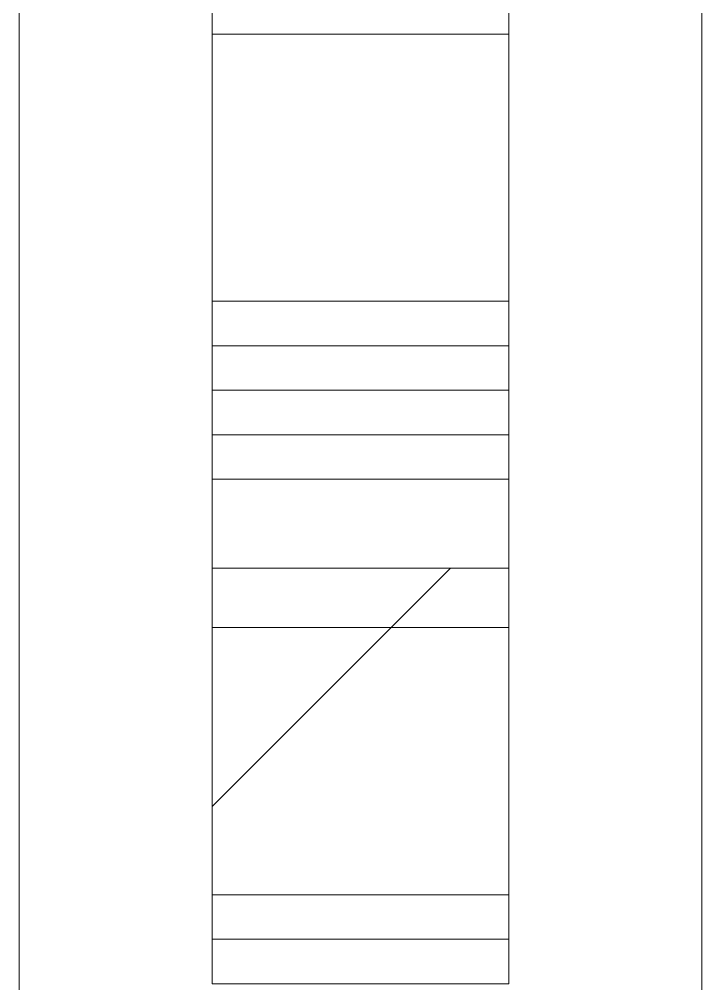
# Model space of a CAD drawing. Header units: inches. Extents: x 22 to 382261, y 22 to 371281.
# Drawn here: x 74674.9 to 74904.9, y 59386 to 59711 of the extents above; entities that cross this region are included whole.
import ezdxf

# ---------------------------------------------------------------- set-up
doc = ezdxf.new("R2010")
doc.units = ezdxf.units.IN
doc.header["$MEASUREMENT"] = 0
doc.layers.add('A-GLAZ-CURT', color=52, linetype='Continuous', lineweight=9)
doc.layers.add('A-WALL', color=113, linetype='Continuous', lineweight=9)
pattern_1 = [(315, (-2928.2, -27113.8), (440.033, 440.033), []), (315, (-2261.44, -27113.8), (440.033, 440.033), [])]

# ---------------------------------------------------------------- blocks, each defined once
blk = doc.blocks.new('s-wall - s-wall-V96-01-GROUND FLOOR FURNITURE PLAN')
at = {"layer": 'A-GLAZ-CURT'}
for p, q in [((-100, 50), (-85, 50)), ((-85, 50), (-100, 50)), ((-100, -50), (-100, 50)), ((-100, 50), (-100, -50)), ((-85, 50), (-70, 50)), ((-70, 50), (-85, 50)), ((-85, 50), (-70, 50)), ((-70, 50), (-85, 50)), ((-85, -50), (-85, 50)), ((-85, 50), (-85, -50)), ((-85, 50), (-70, 50)), ((-70, 50), (-85, 50)), ((-85, -50), (-85, 50)), ((-85, 50), (-85, -50)), ((-70, 50), (20, 50)), ((20, 50), (-70, 50)), ((-70, 50), (20, 50)), ((20, 50), (-70, 50)), ((-70, 50), (20, 50)), ((20, 50), (-70, 50)), ((20, 50), (-70, 50)), ((-70, 50), (20, 50)), ((-70, 50), (20, 50)), ((20, 50), (-70, 50)), ((-70, -50), (-70, 50)), ((-70, 50), (-70, -50)), ((-70, 50), (-70, -50)), ((-70, 50), (-70, -50)), ((20, 50), (40, 50)), ((40, 50), (20, 50)), ((20, 50), (40, 50)), ((40, 50), (20, 50)), ((20, 50), (40, 50)), ((40, 50), (20, 50)), ((20, -50), (20, 50)), ((20, -50), (20, 50)), ((20, 50), (20, -50)), ((20, 50), (20, -50)), ((40, 50), (70, 50)), ((70, 50), (40, 50)), ((40, 50), (70, 50)), ((70, 50), (40, 50)), ((40, 50), (70, 50)), ((70, 50), (40, 50)), ((40, 50), (70, 50)), ((70, 50), (40, 50)), ((40, -50), (40, 50)), ((40, 50), (40, -50)), ((70, 50), (85, 50)), ((85, 50), (70, 50)), ((70, 50), (85, 50)), ((85, 50), (70, 50)), ((70, 50), (85, 50)), ((85, 50), (70, 50)), ((70, 50), (70, -50)), ((70, 50), (70, -50)), ((85, 50), (100, 50)), ((100, 50), (85, 50)), ((85, 50), (85, -50)), ((85, 50), (85, -50)), ((85, 50), (85, -50)), ((85, 50), (85, -50)), ((100, 50), (100, -50)), ((100, 50), (100, -50)), ((-100, -50), (-85, -50)), ((-85, -50), (-100, -50)), ((-85, -50), (-70, -50)), ((-70, -50), (-85, -50)), ((-85, -50), (-70, -50)), ((-70, -50), (-85, -50)), ((-85, -50), (-70, -50)), ((-70, -50), (-85, -50)), ((-70, -50), (20, -50)), ((20, -50), (-70, -50)), ((-70, -50), (20, -50)), ((20, -50), (-70, -50)), ((-70, -50), (20, -50)), ((20, -50), (-70, -50)), ((20, -50), (-70, -50)), ((-70, -50), (20, -50)), ((-70, -50), (20, -50)), ((20, -50), (-70, -50)), ((20, -50), (40, -50)), ((40, -50), (20, -50)), ((20, -50), (40, -50)), ((40, -50), (20, -50)), ((20, -50), (40, -50)), ((40, -50), (20, -50)), ((40, -50), (70, -50)), ((70, -50), (40, -50)), ((40, -50), (70, -50)), ((70, -50), (40, -50)), ((40, -50), (70, -50)), ((70, -50), (40, -50)), ((40, -50), (70, -50)), ((70, -50), (40, -50)), ((70, -50), (85, -50)), ((85, -50), (70, -50)), ((70, -50), (85, -50)), ((85, -50), (70, -50)), ((70, -50), (85, -50)), ((85, -50), (70, -50)), ((85, -50), (100, -50)), ((100, -50), (85, -50))]:
    blk.add_line(p, q, dxfattribs=at)
blk = doc.blocks.new('s-wall - s-wall-V97-01-GROUND FLOOR FURNITURE PLAN')
at = {"layer": 'A-GLAZ-CURT'}
for p, q in [((-100, 50), (-85, 50)), ((-85, 50), (-100, 50)), ((-100, -50), (-100, 50)), ((-100, 50), (-100, -50)), ((-85, 50), (-70, 50)), ((-70, 50), (-85, 50)), ((-85, 50), (-70, 50)), ((-70, 50), (-85, 50)), ((-85, -50), (-85, 50)), ((-85, 50), (-85, -50)), ((-85, 50), (-70, 50)), ((-70, 50), (-85, 50)), ((-85, -50), (-85, 50)), ((-85, 50), (-85, -50)), ((-70, 50), (20, 50)), ((20, 50), (-70, 50)), ((-70, 50), (20, 50)), ((20, 50), (-70, 50)), ((-70, 50), (20, 50)), ((20, 50), (-70, 50)), ((20, 50), (-70, 50)), ((-70, 50), (20, 50)), ((-70, 50), (20, 50)), ((20, 50), (-70, 50)), ((-70, -50), (-70, 50)), ((-70, 50), (-70, -50)), ((-70, 50), (-70, -50)), ((-70, 50), (-70, -50)), ((20, 50), (40, 50)), ((40, 50), (20, 50)), ((20, 50), (40, 50)), ((40, 50), (20, 50)), ((20, 50), (40, 50)), ((40, 50), (20, 50)), ((20, -50), (20, 50)), ((20, -50), (20, 50)), ((20, 50), (20, -50)), ((20, 50), (20, -50)), ((40, 50), (70, 50)), ((70, 50), (40, 50)), ((40, 50), (70, 50)), ((70, 50), (40, 50)), ((40, 50), (70, 50)), ((70, 50), (40, 50)), ((40, 50), (70, 50)), ((70, 50), (40, 50)), ((40, -50), (40, 50)), ((40, 50), (40, -50)), ((70, 50), (85, 50)), ((85, 50), (70, 50)), ((70, 50), (85, 50)), ((85, 50), (70, 50)), ((70, 50), (85, 50)), ((85, 50), (70, 50)), ((70, 50), (70, -50)), ((70, 50), (70, -50)), ((85, 50), (100, 50)), ((100, 50), (85, 50)), ((85, 50), (85, -50)), ((85, 50), (85, -50)), ((85, 50), (85, -50)), ((85, 50), (85, -50)), ((100, 50), (100, -50)), ((100, 50), (100, -50)), ((-100, -50), (-85, -50)), ((-85, -50), (-100, -50)), ((-85, -50), (-70, -50)), ((-70, -50), (-85, -50)), ((-85, -50), (-70, -50)), ((-70, -50), (-85, -50)), ((-85, -50), (-70, -50)), ((-70, -50), (-85, -50)), ((-70, -50), (20, -50)), ((20, -50), (-70, -50)), ((-70, -50), (20, -50)), ((20, -50), (-70, -50)), ((-70, -50), (20, -50)), ((20, -50), (-70, -50)), ((20, -50), (-70, -50)), ((-70, -50), (20, -50)), ((-70, -50), (20, -50)), ((20, -50), (-70, -50)), ((20, -50), (40, -50)), ((40, -50), (20, -50)), ((20, -50), (40, -50)), ((40, -50), (20, -50)), ((20, -50), (40, -50)), ((40, -50), (20, -50)), ((40, -50), (70, -50)), ((70, -50), (40, -50)), ((40, -50), (70, -50)), ((70, -50), (40, -50)), ((40, -50), (70, -50)), ((70, -50), (40, -50)), ((40, -50), (70, -50)), ((70, -50), (40, -50)), ((70, -50), (85, -50)), ((85, -50), (70, -50)), ((70, -50), (85, -50)), ((85, -50), (70, -50)), ((70, -50), (85, -50)), ((85, -50), (70, -50)), ((85, -50), (100, -50)), ((100, -50), (85, -50))]:
    blk.add_line(p, q, dxfattribs=at)
blk = doc.blocks.new('s-wall - s-wall-V102-01-GROUND FLOOR FURNITURE PLAN')
at = {"layer": 'A-GLAZ-CURT'}
for p, q in [((-100, 50), (-85, 50)), ((-85, 50), (-100, 50)), ((-100, -50), (-100, 50)), ((-100, 50), (-100, -50)), ((-85, 50), (-70, 50)), ((-70, 50), (-85, 50)), ((-85, 50), (-70, 50)), ((-70, 50), (-85, 50)), ((-85, -50), (-85, 50)), ((-85, 50), (-85, -50)), ((-85, 50), (-70, 50)), ((-70, 50), (-85, 50)), ((-85, -50), (-85, 50)), ((-85, 50), (-85, -50)), ((-70, 50), (20, 50)), ((20, 50), (-70, 50)), ((-70, 50), (20, 50)), ((20, 50), (-70, 50)), ((-70, 50), (20, 50)), ((20, 50), (-70, 50)), ((20, 50), (-70, 50)), ((-70, 50), (20, 50)), ((-70, 50), (20, 50)), ((20, 50), (-70, 50)), ((-70, -50), (-70, 50)), ((-70, 50), (-70, -50)), ((-70, 50), (-70, -50)), ((-70, 50), (-70, -50)), ((20, 50), (40, 50)), ((40, 50), (20, 50)), ((20, 50), (40, 50)), ((40, 50), (20, 50)), ((20, 50), (40, 50)), ((40, 50), (20, 50)), ((20, -50), (20, 50)), ((20, -50), (20, 50)), ((20, 50), (20, -50)), ((20, 50), (20, -50)), ((40, 50), (70, 50)), ((70, 50), (40, 50)), ((40, 50), (70, 50)), ((70, 50), (40, 50)), ((40, 50), (70, 50)), ((70, 50), (40, 50)), ((40, 50), (70, 50)), ((70, 50), (40, 50)), ((40, -50), (40, 50)), ((40, 50), (40, -50)), ((70, 50), (85, 50)), ((85, 50), (70, 50)), ((70, 50), (85, 50)), ((85, 50), (70, 50)), ((70, 50), (85, 50)), ((85, 50), (70, 50)), ((70, 50), (70, -50)), ((70, 50), (70, -50)), ((85, 50), (100, 50)), ((100, 50), (85, 50)), ((85, 50), (85, -50)), ((85, 50), (85, -50)), ((85, 50), (85, -50)), ((85, 50), (85, -50)), ((100, 50), (100, -50)), ((100, 50), (100, -50)), ((-100, -50), (-85, -50)), ((-85, -50), (-100, -50)), ((-85, -50), (-70, -50)), ((-70, -50), (-85, -50)), ((-85, -50), (-70, -50)), ((-70, -50), (-85, -50)), ((-85, -50), (-70, -50)), ((-70, -50), (-85, -50)), ((-70, -50), (20, -50)), ((20, -50), (-70, -50)), ((-70, -50), (20, -50)), ((20, -50), (-70, -50)), ((-70, -50), (20, -50)), ((20, -50), (-70, -50)), ((20, -50), (-70, -50)), ((-70, -50), (20, -50)), ((-70, -50), (20, -50)), ((20, -50), (-70, -50)), ((20, -50), (40, -50)), ((40, -50), (20, -50)), ((20, -50), (40, -50)), ((40, -50), (20, -50)), ((20, -50), (40, -50)), ((40, -50), (20, -50)), ((40, -50), (70, -50)), ((70, -50), (40, -50)), ((40, -50), (70, -50)), ((70, -50), (40, -50)), ((40, -50), (70, -50)), ((70, -50), (40, -50)), ((40, -50), (70, -50)), ((70, -50), (40, -50)), ((70, -50), (85, -50)), ((85, -50), (70, -50)), ((70, -50), (85, -50)), ((85, -50), (70, -50)), ((70, -50), (85, -50)), ((85, -50), (70, -50)), ((85, -50), (100, -50)), ((100, -50), (85, -50))]:
    blk.add_line(p, q, dxfattribs=at)
blk = doc.blocks.new('s-wall - s-wall-V103-01-GROUND FLOOR FURNITURE PLAN')
at = {"layer": 'A-GLAZ-CURT'}
for p, q in [((-100, 50), (-85, 50)), ((-85, 50), (-100, 50)), ((-100, -50), (-100, 50)), ((-100, 50), (-100, -50)), ((-85, 50), (-70, 50)), ((-70, 50), (-85, 50)), ((-85, 50), (-70, 50)), ((-70, 50), (-85, 50)), ((-85, -50), (-85, 50)), ((-85, 50), (-85, -50)), ((-85, 50), (-70, 50)), ((-70, 50), (-85, 50)), ((-85, -50), (-85, 50)), ((-85, 50), (-85, -50)), ((-70, 50), (20, 50)), ((20, 50), (-70, 50)), ((-70, 50), (20, 50)), ((20, 50), (-70, 50)), ((-70, 50), (20, 50)), ((20, 50), (-70, 50)), ((20, 50), (-70, 50)), ((-70, 50), (20, 50)), ((-70, 50), (20, 50)), ((20, 50), (-70, 50)), ((-70, -50), (-70, 50)), ((-70, 50), (-70, -50)), ((-70, 50), (-70, -50)), ((-70, 50), (-70, -50)), ((20, 50), (40, 50)), ((40, 50), (20, 50)), ((20, 50), (40, 50)), ((40, 50), (20, 50)), ((20, 50), (40, 50)), ((40, 50), (20, 50)), ((20, -50), (20, 50)), ((20, -50), (20, 50)), ((20, 50), (20, -50)), ((20, 50), (20, -50)), ((40, 50), (70, 50)), ((70, 50), (40, 50)), ((40, 50), (70, 50)), ((70, 50), (40, 50)), ((40, 50), (70, 50)), ((70, 50), (40, 50)), ((40, 50), (70, 50)), ((70, 50), (40, 50)), ((40, -50), (40, 50)), ((40, 50), (40, -50)), ((70, 50), (85, 50)), ((85, 50), (70, 50)), ((70, 50), (85, 50)), ((85, 50), (70, 50)), ((70, 50), (85, 50)), ((85, 50), (70, 50)), ((70, 50), (70, -50)), ((70, 50), (70, -50)), ((85, 50), (100, 50)), ((100, 50), (85, 50)), ((85, 50), (85, -50)), ((85, 50), (85, -50)), ((85, 50), (85, -50)), ((85, 50), (85, -50)), ((100, 50), (100, -50)), ((100, 50), (100, -50)), ((-100, -50), (-85, -50)), ((-85, -50), (-100, -50)), ((-85, -50), (-70, -50)), ((-70, -50), (-85, -50)), ((-85, -50), (-70, -50)), ((-70, -50), (-85, -50)), ((-85, -50), (-70, -50)), ((-70, -50), (-85, -50)), ((-70, -50), (20, -50)), ((20, -50), (-70, -50)), ((-70, -50), (20, -50)), ((20, -50), (-70, -50)), ((-70, -50), (20, -50)), ((20, -50), (-70, -50)), ((20, -50), (-70, -50)), ((-70, -50), (20, -50)), ((-70, -50), (20, -50)), ((20, -50), (-70, -50)), ((20, -50), (40, -50)), ((40, -50), (20, -50)), ((20, -50), (40, -50)), ((40, -50), (20, -50)), ((20, -50), (40, -50)), ((40, -50), (20, -50)), ((40, -50), (70, -50)), ((70, -50), (40, -50)), ((40, -50), (70, -50)), ((70, -50), (40, -50)), ((40, -50), (70, -50)), ((70, -50), (40, -50)), ((40, -50), (70, -50)), ((70, -50), (40, -50)), ((70, -50), (85, -50)), ((85, -50), (70, -50)), ((70, -50), (85, -50)), ((85, -50), (70, -50)), ((70, -50), (85, -50)), ((85, -50), (70, -50)), ((85, -50), (100, -50)), ((100, -50), (85, -50))]:
    blk.add_line(p, q, dxfattribs=at)
blk = doc.blocks.new('s-wall - s-wall-V109-01-GROUND FLOOR FURNITURE PLAN')
at = {"layer": 'A-GLAZ-CURT'}
for p, q in [((-100, 50), (-85, 50)), ((-85, 50), (-100, 50)), ((-100, -50), (-100, 50)), ((-100, 50), (-100, -50)), ((-85, 50), (-70, 50)), ((-70, 50), (-85, 50)), ((-85, 50), (-70, 50)), ((-70, 50), (-85, 50)), ((-85, -50), (-85, 50)), ((-85, 50), (-85, -50)), ((-85, 50), (-70, 50)), ((-70, 50), (-85, 50)), ((-85, -50), (-85, 50)), ((-85, 50), (-85, -50)), ((-70, 50), (20, 50)), ((20, 50), (-70, 50)), ((-70, 50), (20, 50)), ((20, 50), (-70, 50)), ((-70, 50), (20, 50)), ((20, 50), (-70, 50)), ((20, 50), (-70, 50)), ((-70, 50), (20, 50)), ((-70, 50), (20, 50)), ((20, 50), (-70, 50)), ((-70, -50), (-70, 50)), ((-70, 50), (-70, -50)), ((-70, 50), (-70, -50)), ((-70, 50), (-70, -50)), ((20, 50), (40, 50)), ((40, 50), (20, 50)), ((20, 50), (40, 50)), ((40, 50), (20, 50)), ((20, 50), (40, 50)), ((40, 50), (20, 50)), ((20, -50), (20, 50)), ((20, -50), (20, 50)), ((20, 50), (20, -50)), ((20, 50), (20, -50)), ((40, 50), (70, 50)), ((70, 50), (40, 50)), ((40, 50), (70, 50)), ((70, 50), (40, 50)), ((40, 50), (70, 50)), ((70, 50), (40, 50)), ((40, 50), (70, 50)), ((70, 50), (40, 50)), ((40, -50), (40, 50)), ((40, 50), (40, -50)), ((70, 50), (85, 50)), ((85, 50), (70, 50)), ((70, 50), (85, 50)), ((85, 50), (70, 50)), ((70, 50), (85, 50)), ((85, 50), (70, 50)), ((70, 50), (70, -50)), ((70, 50), (70, -50)), ((85, 50), (100, 50)), ((100, 50), (85, 50)), ((85, 50), (85, -50)), ((85, 50), (85, -50)), ((85, 50), (85, -50)), ((85, 50), (85, -50)), ((100, 50), (100, -50)), ((100, 50), (100, -50)), ((-100, -50), (-85, -50)), ((-85, -50), (-100, -50)), ((-85, -50), (-70, -50)), ((-70, -50), (-85, -50)), ((-85, -50), (-70, -50)), ((-70, -50), (-85, -50)), ((-85, -50), (-70, -50)), ((-70, -50), (-85, -50)), ((-70, -50), (20, -50)), ((20, -50), (-70, -50)), ((-70, -50), (20, -50)), ((20, -50), (-70, -50)), ((-70, -50), (20, -50)), ((20, -50), (-70, -50)), ((20, -50), (-70, -50)), ((-70, -50), (20, -50)), ((-70, -50), (20, -50)), ((20, -50), (-70, -50)), ((20, -50), (40, -50)), ((40, -50), (20, -50)), ((20, -50), (40, -50)), ((40, -50), (20, -50)), ((20, -50), (40, -50)), ((40, -50), (20, -50)), ((40, -50), (70, -50)), ((70, -50), (40, -50)), ((40, -50), (70, -50)), ((70, -50), (40, -50)), ((40, -50), (70, -50)), ((70, -50), (40, -50)), ((40, -50), (70, -50)), ((70, -50), (40, -50)), ((70, -50), (85, -50)), ((85, -50), (70, -50)), ((70, -50), (85, -50)), ((85, -50), (70, -50)), ((70, -50), (85, -50)), ((85, -50), (70, -50)), ((85, -50), (100, -50)), ((100, -50), (85, -50))]:
    blk.add_line(p, q, dxfattribs=at)
blk = doc.blocks.new('s-wall - s-wall-V110-01-GROUND FLOOR FURNITURE PLAN')
at = {"layer": 'A-GLAZ-CURT'}
for p, q in [((-100, 50), (-85, 50)), ((-85, 50), (-100, 50)), ((-100, -50), (-100, 50)), ((-100, 50), (-100, -50)), ((-85, 50), (-70, 50)), ((-70, 50), (-85, 50)), ((-85, 50), (-70, 50)), ((-70, 50), (-85, 50)), ((-85, -50), (-85, 50)), ((-85, 50), (-85, -50)), ((-85, 50), (-70, 50)), ((-70, 50), (-85, 50)), ((-85, -50), (-85, 50)), ((-85, 50), (-85, -50)), ((-70, 50), (20, 50)), ((20, 50), (-70, 50)), ((-70, 50), (20, 50)), ((20, 50), (-70, 50)), ((-70, 50), (20, 50)), ((20, 50), (-70, 50)), ((20, 50), (-70, 50)), ((-70, 50), (20, 50)), ((-70, 50), (20, 50)), ((20, 50), (-70, 50)), ((-70, -50), (-70, 50)), ((-70, 50), (-70, -50)), ((-70, 50), (-70, -50)), ((-70, 50), (-70, -50)), ((20, 50), (40, 50)), ((40, 50), (20, 50)), ((20, 50), (40, 50)), ((40, 50), (20, 50)), ((20, 50), (40, 50)), ((40, 50), (20, 50)), ((20, -50), (20, 50)), ((20, -50), (20, 50)), ((20, 50), (20, -50)), ((20, 50), (20, -50)), ((40, 50), (70, 50)), ((70, 50), (40, 50)), ((40, 50), (70, 50)), ((70, 50), (40, 50)), ((40, 50), (70, 50)), ((70, 50), (40, 50)), ((40, 50), (70, 50)), ((70, 50), (40, 50)), ((40, -50), (40, 50)), ((40, 50), (40, -50)), ((70, 50), (85, 50)), ((85, 50), (70, 50)), ((70, 50), (85, 50)), ((85, 50), (70, 50)), ((70, 50), (85, 50)), ((85, 50), (70, 50)), ((70, 50), (70, -50)), ((70, 50), (70, -50)), ((85, 50), (100, 50)), ((100, 50), (85, 50)), ((85, 50), (85, -50)), ((85, 50), (85, -50)), ((85, 50), (85, -50)), ((85, 50), (85, -50)), ((100, 50), (100, -50)), ((100, 50), (100, -50)), ((-100, -50), (-85, -50)), ((-85, -50), (-100, -50)), ((-85, -50), (-70, -50)), ((-70, -50), (-85, -50)), ((-85, -50), (-70, -50)), ((-70, -50), (-85, -50)), ((-85, -50), (-70, -50)), ((-70, -50), (-85, -50)), ((-70, -50), (20, -50)), ((20, -50), (-70, -50)), ((-70, -50), (20, -50)), ((20, -50), (-70, -50)), ((-70, -50), (20, -50)), ((20, -50), (-70, -50)), ((20, -50), (-70, -50)), ((-70, -50), (20, -50)), ((-70, -50), (20, -50)), ((20, -50), (-70, -50)), ((20, -50), (40, -50)), ((40, -50), (20, -50)), ((20, -50), (40, -50)), ((40, -50), (20, -50)), ((20, -50), (40, -50)), ((40, -50), (20, -50)), ((40, -50), (70, -50)), ((70, -50), (40, -50)), ((40, -50), (70, -50)), ((70, -50), (40, -50)), ((40, -50), (70, -50)), ((70, -50), (40, -50)), ((40, -50), (70, -50)), ((70, -50), (40, -50)), ((70, -50), (85, -50)), ((85, -50), (70, -50)), ((70, -50), (85, -50)), ((85, -50), (70, -50)), ((70, -50), (85, -50)), ((85, -50), (70, -50)), ((85, -50), (100, -50)), ((100, -50), (85, -50))]:
    blk.add_line(p, q, dxfattribs=at)
blk = doc.blocks.new('s-wall - s-wall-V116-01-GROUND FLOOR FURNITURE PLAN')
at = {"layer": 'A-GLAZ-CURT'}
for p, q in [((-100, 50), (-85, 50)), ((-85, 50), (-100, 50)), ((-100, -50), (-100, 50)), ((-100, 50), (-100, -50)), ((-85, 50), (-70, 50)), ((-70, 50), (-85, 50)), ((-85, 50), (-70, 50)), ((-70, 50), (-85, 50)), ((-85, -50), (-85, 50)), ((-85, 50), (-85, -50)), ((-85, 50), (-70, 50)), ((-70, 50), (-85, 50)), ((-85, -50), (-85, 50)), ((-85, 50), (-85, -50)), ((-70, 50), (20, 50)), ((20, 50), (-70, 50)), ((-70, 50), (20, 50)), ((20, 50), (-70, 50)), ((-70, 50), (20, 50)), ((20, 50), (-70, 50)), ((20, 50), (-70, 50)), ((-70, 50), (20, 50)), ((-70, 50), (20, 50)), ((20, 50), (-70, 50)), ((-70, -50), (-70, 50)), ((-70, 50), (-70, -50)), ((-70, 50), (-70, -50)), ((-70, 50), (-70, -50)), ((20, 50), (40, 50)), ((40, 50), (20, 50)), ((20, 50), (40, 50)), ((40, 50), (20, 50)), ((20, 50), (40, 50)), ((40, 50), (20, 50)), ((20, -50), (20, 50)), ((20, -50), (20, 50)), ((20, 50), (20, -50)), ((20, 50), (20, -50)), ((40, 50), (70, 50)), ((70, 50), (40, 50)), ((40, 50), (70, 50)), ((70, 50), (40, 50)), ((40, 50), (70, 50)), ((70, 50), (40, 50)), ((40, 50), (70, 50)), ((70, 50), (40, 50)), ((40, -50), (40, 50)), ((40, 50), (40, -50)), ((70, 50), (85, 50)), ((85, 50), (70, 50)), ((70, 50), (85, 50)), ((85, 50), (70, 50)), ((70, 50), (85, 50)), ((85, 50), (70, 50)), ((70, 50), (70, -50)), ((70, 50), (70, -50)), ((85, 50), (100, 50)), ((100, 50), (85, 50)), ((85, 50), (85, -50)), ((85, 50), (85, -50)), ((85, 50), (85, -50)), ((85, 50), (85, -50)), ((100, 50), (100, -50)), ((100, 50), (100, -50)), ((-100, -50), (-85, -50)), ((-85, -50), (-100, -50)), ((-85, -50), (-70, -50)), ((-70, -50), (-85, -50)), ((-85, -50), (-70, -50)), ((-70, -50), (-85, -50)), ((-85, -50), (-70, -50)), ((-70, -50), (-85, -50)), ((-70, -50), (20, -50)), ((20, -50), (-70, -50)), ((-70, -50), (20, -50)), ((20, -50), (-70, -50)), ((-70, -50), (20, -50)), ((20, -50), (-70, -50)), ((20, -50), (-70, -50)), ((-70, -50), (20, -50)), ((-70, -50), (20, -50)), ((20, -50), (-70, -50)), ((20, -50), (40, -50)), ((40, -50), (20, -50)), ((20, -50), (40, -50)), ((40, -50), (20, -50)), ((20, -50), (40, -50)), ((40, -50), (20, -50)), ((40, -50), (70, -50)), ((70, -50), (40, -50)), ((40, -50), (70, -50)), ((70, -50), (40, -50)), ((40, -50), (70, -50)), ((70, -50), (40, -50)), ((40, -50), (70, -50)), ((70, -50), (40, -50)), ((70, -50), (85, -50)), ((85, -50), (70, -50)), ((70, -50), (85, -50)), ((85, -50), (70, -50)), ((70, -50), (85, -50)), ((85, -50), (70, -50)), ((85, -50), (100, -50)), ((100, -50), (85, -50))]:
    blk.add_line(p, q, dxfattribs=at)
blk = doc.blocks.new('s-wall - s-wall-V117-01-GROUND FLOOR FURNITURE PLAN')
at = {"layer": 'A-GLAZ-CURT'}
for p, q in [((-100, 50), (-85, 50)), ((-85, 50), (-100, 50)), ((-100, -50), (-100, 50)), ((-100, 50), (-100, -50)), ((-85, 50), (-70, 50)), ((-70, 50), (-85, 50)), ((-85, 50), (-70, 50)), ((-70, 50), (-85, 50)), ((-85, -50), (-85, 50)), ((-85, 50), (-85, -50)), ((-85, 50), (-70, 50)), ((-70, 50), (-85, 50)), ((-85, -50), (-85, 50)), ((-85, 50), (-85, -50)), ((-70, 50), (20, 50)), ((20, 50), (-70, 50)), ((-70, 50), (20, 50)), ((20, 50), (-70, 50)), ((-70, 50), (20, 50)), ((20, 50), (-70, 50)), ((20, 50), (-70, 50)), ((-70, 50), (20, 50)), ((-70, 50), (20, 50)), ((20, 50), (-70, 50)), ((-70, -50), (-70, 50)), ((-70, 50), (-70, -50)), ((-70, 50), (-70, -50)), ((-70, 50), (-70, -50)), ((20, 50), (40, 50)), ((40, 50), (20, 50)), ((20, 50), (40, 50)), ((40, 50), (20, 50)), ((20, 50), (40, 50)), ((40, 50), (20, 50)), ((20, -50), (20, 50)), ((20, -50), (20, 50)), ((20, 50), (20, -50)), ((20, 50), (20, -50)), ((40, 50), (70, 50)), ((70, 50), (40, 50)), ((40, 50), (70, 50)), ((70, 50), (40, 50)), ((40, 50), (70, 50)), ((70, 50), (40, 50)), ((40, 50), (70, 50)), ((70, 50), (40, 50)), ((40, -50), (40, 50)), ((40, 50), (40, -50)), ((70, 50), (85, 50)), ((85, 50), (70, 50)), ((70, 50), (85, 50)), ((85, 50), (70, 50)), ((70, 50), (85, 50)), ((85, 50), (70, 50)), ((70, 50), (70, -50)), ((70, 50), (70, -50)), ((85, 50), (100, 50)), ((100, 50), (85, 50)), ((85, 50), (85, -50)), ((85, 50), (85, -50)), ((85, 50), (85, -50)), ((85, 50), (85, -50)), ((100, 50), (100, -50)), ((100, 50), (100, -50)), ((-100, -50), (-85, -50)), ((-85, -50), (-100, -50)), ((-85, -50), (-70, -50)), ((-70, -50), (-85, -50)), ((-85, -50), (-70, -50)), ((-70, -50), (-85, -50)), ((-85, -50), (-70, -50)), ((-70, -50), (-85, -50)), ((-70, -50), (20, -50)), ((20, -50), (-70, -50)), ((-70, -50), (20, -50)), ((20, -50), (-70, -50)), ((-70, -50), (20, -50)), ((20, -50), (-70, -50)), ((20, -50), (-70, -50)), ((-70, -50), (20, -50)), ((-70, -50), (20, -50)), ((20, -50), (-70, -50)), ((20, -50), (40, -50)), ((40, -50), (20, -50)), ((20, -50), (40, -50)), ((40, -50), (20, -50)), ((20, -50), (40, -50)), ((40, -50), (20, -50)), ((40, -50), (70, -50)), ((70, -50), (40, -50)), ((40, -50), (70, -50)), ((70, -50), (40, -50)), ((40, -50), (70, -50)), ((70, -50), (40, -50)), ((40, -50), (70, -50)), ((70, -50), (40, -50)), ((70, -50), (85, -50)), ((85, -50), (70, -50)), ((70, -50), (85, -50)), ((85, -50), (70, -50)), ((70, -50), (85, -50)), ((85, -50), (70, -50)), ((85, -50), (100, -50)), ((100, -50), (85, -50))]:
    blk.add_line(p, q, dxfattribs=at)
blk = doc.blocks.new('s-wall - s-wall-V122-01-GROUND FLOOR FURNITURE PLAN')
at = {"layer": 'A-GLAZ-CURT'}
for p, q in [((-100, 50), (-85, 50)), ((-85, 50), (-100, 50)), ((-100, -50), (-100, 50)), ((-100, 50), (-100, -50)), ((-85, 50), (-70, 50)), ((-70, 50), (-85, 50)), ((-85, 50), (-70, 50)), ((-70, 50), (-85, 50)), ((-85, -50), (-85, 50)), ((-85, 50), (-85, -50)), ((-85, 50), (-70, 50)), ((-70, 50), (-85, 50)), ((-85, -50), (-85, 50)), ((-85, 50), (-85, -50)), ((-70, 50), (20, 50)), ((20, 50), (-70, 50)), ((-70, 50), (20, 50)), ((20, 50), (-70, 50)), ((-70, 50), (20, 50)), ((20, 50), (-70, 50)), ((20, 50), (-70, 50)), ((-70, 50), (20, 50)), ((-70, 50), (20, 50)), ((20, 50), (-70, 50)), ((-70, -50), (-70, 50)), ((-70, 50), (-70, -50)), ((-70, 50), (-70, -50)), ((-70, 50), (-70, -50)), ((20, 50), (85, 50)), ((40, 50), (20, 50)), ((20, 50), (40, 50)), ((85, 50), (20, 50)), ((20, 50), (85, 50)), ((40, 50), (20, 50)), ((20, -50), (20, 50)), ((20, -50), (20, 50)), ((20, 50), (20, -50)), ((20, 50), (20, -50)), ((70, 50), (40, 50)), ((40, 50), (70, 50)), ((70, 50), (40, 50)), ((40, 50), (70, 50)), ((70, 50), (40, 50)), ((40, -50), (40, 50)), ((40, 50), (40, -50)), ((85, 50), (70, 50)), ((70, 50), (85, 50)), ((85, 50), (70, 50)), ((70, 50), (70, -50)), ((70, 50), (70, -50)), ((85, 50), (100, 50)), ((100, 50), (85, 50)), ((85, 50), (85, -50)), ((85, 50), (85, -50)), ((85, 50), (85, -50)), ((85, 50), (85, -50)), ((100, 50), (100, -50)), ((100, 50), (100, -50)), ((-100, -50), (-85, -50)), ((-85, -50), (-100, -50)), ((-85, -50), (-70, -50)), ((-70, -50), (-85, -50)), ((-85, -50), (-70, -50)), ((-70, -50), (-85, -50)), ((-85, -50), (-70, -50)), ((-70, -50), (-85, -50)), ((-70, -50), (20, -50)), ((20, -50), (-70, -50)), ((-70, -50), (20, -50)), ((20, -50), (-70, -50)), ((-70, -50), (20, -50)), ((20, -50), (-70, -50)), ((20, -50), (-70, -50)), ((-70, -50), (20, -50)), ((-70, -50), (20, -50)), ((20, -50), (-70, -50)), ((20, -50), (40, -50)), ((85, -50), (20, -50)), ((20, -50), (85, -50)), ((40, -50), (20, -50)), ((20, -50), (40, -50)), ((85, -50), (20, -50)), ((40, -50), (70, -50)), ((70, -50), (40, -50)), ((40, -50), (70, -50)), ((40, -50), (70, -50)), ((70, -50), (40, -50)), ((70, -50), (85, -50)), ((85, -50), (70, -50)), ((70, -50), (85, -50)), ((85, -50), (100, -50)), ((100, -50), (85, -50))]:
    blk.add_line(p, q, dxfattribs=at)
blk = doc.blocks.new('s-wall - s-wall-V128-01-GROUND FLOOR FURNITURE PLAN')
at = {"layer": 'A-GLAZ-CURT'}
for p, q in [((-100, 50), (-85, 50)), ((-85, 50), (-100, 50)), ((-100, -50), (-100, 50)), ((-100, 50), (-100, -50)), ((-85, 50), (-70, 50)), ((-70, 50), (-85, 50)), ((-85, 50), (-70, 50)), ((-70, 50), (-85, 50)), ((-85, -50), (-85, 50)), ((-85, 50), (-85, -50)), ((-85, 50), (-70, 50)), ((-70, 50), (-85, 50)), ((-85, -50), (-85, 50)), ((-85, 50), (-85, -50)), ((-70, 50), (20, 50)), ((20, 50), (-70, 50)), ((-70, 50), (20, 50)), ((20, 50), (-70, 50)), ((-70, 50), (20, 50)), ((20, 50), (-70, 50)), ((20, 50), (-70, 50)), ((-70, 50), (20, 50)), ((-70, 50), (20, 50)), ((20, 50), (-70, 50)), ((-70, -50), (-70, 50)), ((-70, 50), (-70, -50)), ((-70, 50), (-70, -50)), ((-70, 50), (-70, -50)), ((20, 50), (40, 50)), ((85, 50), (20, 50)), ((20, 50), (85, 50)), ((40, 50), (20, 50)), ((20, 50), (40, 50)), ((85, 50), (20, 50)), ((20, -50), (20, 50)), ((20, -50), (20, 50)), ((20, 50), (20, -50)), ((20, 50), (20, -50)), ((40, 50), (70, 50)), ((70, 50), (40, 50)), ((40, 50), (70, 50)), ((40, 50), (70, 50)), ((70, 50), (40, 50)), ((40, -50), (40, 50)), ((40, 50), (40, -50)), ((70, 50), (85, 50)), ((85, 50), (70, 50)), ((70, 50), (85, 50)), ((70, 50), (70, -50)), ((70, 50), (70, -50)), ((85, 50), (100, 50)), ((100, 50), (85, 50)), ((85, 50), (85, -50)), ((85, 50), (85, -50)), ((85, 50), (85, -50)), ((85, 50), (85, -50)), ((100, 50), (100, -50)), ((100, 50), (100, -50)), ((-100, -50), (-85, -50)), ((-85, -50), (-100, -50)), ((-85, -50), (-70, -50)), ((-70, -50), (-85, -50)), ((-85, -50), (-70, -50)), ((-70, -50), (-85, -50)), ((-85, -50), (-70, -50)), ((-70, -50), (-85, -50)), ((-70, -50), (20, -50)), ((20, -50), (-70, -50)), ((-70, -50), (20, -50)), ((20, -50), (-70, -50)), ((-70, -50), (20, -50)), ((20, -50), (-70, -50)), ((20, -50), (-70, -50)), ((-70, -50), (20, -50)), ((-70, -50), (20, -50)), ((20, -50), (-70, -50)), ((20, -50), (85, -50)), ((40, -50), (20, -50)), ((20, -50), (40, -50)), ((85, -50), (20, -50)), ((20, -50), (85, -50)), ((40, -50), (20, -50)), ((70, -50), (40, -50)), ((40, -50), (70, -50)), ((70, -50), (40, -50)), ((40, -50), (70, -50)), ((70, -50), (40, -50)), ((85, -50), (70, -50)), ((70, -50), (85, -50)), ((85, -50), (70, -50)), ((85, -50), (100, -50)), ((100, -50), (85, -50))]:
    blk.add_line(p, q, dxfattribs=at)
blk = doc.blocks.new('s-wall - s-wall-V129-01-GROUND FLOOR FURNITURE PLAN')
at = {"layer": 'A-GLAZ-CURT'}
for p, q in [((-100, 50), (-85, 50)), ((-85, 50), (-100, 50)), ((-100, -50), (-100, 50)), ((-100, 50), (-100, -50)), ((-85, 50), (-70, 50)), ((-70, 50), (-85, 50)), ((-85, 50), (-70, 50)), ((-70, 50), (-85, 50)), ((-85, -50), (-85, 50)), ((-85, 50), (-85, -50)), ((-85, 50), (-70, 50)), ((-70, 50), (-85, 50)), ((-85, -50), (-85, 50)), ((-85, 50), (-85, -50)), ((-70, 50), (20, 50)), ((20, 50), (-70, 50)), ((-70, 50), (20, 50)), ((20, 50), (-70, 50)), ((-70, 50), (20, 50)), ((20, 50), (-70, 50)), ((20, 50), (-70, 50)), ((-70, 50), (20, 50)), ((-70, 50), (20, 50)), ((20, 50), (-70, 50)), ((-70, -50), (-70, 50)), ((-70, 50), (-70, -50)), ((-70, 50), (-70, -50)), ((-70, 50), (-70, -50)), ((20, 50), (40, 50)), ((85, 50), (20, 50)), ((20, 50), (85, 50)), ((40, 50), (20, 50)), ((20, 50), (40, 50)), ((85, 50), (20, 50)), ((20, -50), (20, 50)), ((20, -50), (20, 50)), ((20, 50), (20, -50)), ((20, 50), (20, -50)), ((40, 50), (70, 50)), ((70, 50), (40, 50)), ((40, 50), (70, 50)), ((40, 50), (70, 50)), ((70, 50), (40, 50)), ((40, -50), (40, 50)), ((40, 50), (40, -50)), ((70, 50), (85, 50)), ((85, 50), (70, 50)), ((70, 50), (85, 50)), ((70, 50), (70, -50)), ((70, 50), (70, -50)), ((85, 50), (100, 50)), ((100, 50), (85, 50)), ((85, 50), (85, -50)), ((85, 50), (85, -50)), ((85, 50), (85, -50)), ((85, 50), (85, -50)), ((100, 50), (100, -50)), ((100, 50), (100, -50)), ((-100, -50), (-85, -50)), ((-85, -50), (-100, -50)), ((-85, -50), (-70, -50)), ((-70, -50), (-85, -50)), ((-85, -50), (-70, -50)), ((-70, -50), (-85, -50)), ((-85, -50), (-70, -50)), ((-70, -50), (-85, -50)), ((-70, -50), (20, -50)), ((20, -50), (-70, -50)), ((-70, -50), (20, -50)), ((20, -50), (-70, -50)), ((-70, -50), (20, -50)), ((20, -50), (-70, -50)), ((20, -50), (-70, -50)), ((-70, -50), (20, -50)), ((-70, -50), (20, -50)), ((20, -50), (-70, -50)), ((20, -50), (85, -50)), ((40, -50), (20, -50)), ((20, -50), (40, -50)), ((85, -50), (20, -50)), ((20, -50), (85, -50)), ((40, -50), (20, -50)), ((70, -50), (40, -50)), ((40, -50), (70, -50)), ((70, -50), (40, -50)), ((40, -50), (70, -50)), ((70, -50), (40, -50)), ((85, -50), (70, -50)), ((70, -50), (85, -50)), ((85, -50), (70, -50)), ((85, -50), (100, -50)), ((100, -50), (85, -50))]:
    blk.add_line(p, q, dxfattribs=at)
blk = doc.blocks.new('s-wall - s-wall-V135-01-GROUND FLOOR FURNITURE PLAN')
at = {"layer": 'A-GLAZ-CURT'}
h = blk.add_hatch(dxfattribs=at)
h.set_pattern_fill('FP_24', color=256, style=0, pattern_type=2)
h.set_pattern_definition(pattern_1)
h.paths.add_polyline_path([(-100, 50), (-100, -50), (-85, -50), (-85, 50)])
h.paths.add_polyline_path([(85, -50), (100, -50), (100, 50), (85, 50), (85, -13.86)])
h = blk.add_hatch(dxfattribs=at)
h.set_pattern_fill('FP_24', color=256, style=0, pattern_type=2)
h.set_pattern_definition(pattern_1)
h.paths.add_polyline_path([(-85, -13.86), (-85, -50), (40, -50), (40, 50), (-85, 50)])
h.paths.add_polyline_path([(70, 50), (70, -50), (85, -50), (85, 50)])
for p, q in [((-85, 50), (-100, 50)), ((-100, 50), (-100, -50)), ((-100, 50), (-100, -50)), ((-85, 50), (-100, 50)), ((-85, -50), (-85, 50)), ((-85, 50), (-85, -50)), ((-70, 50), (-85, 50)), ((-85, 50), (-70, 50)), ((40, 50), (-85, 50)), ((-85, 50), (-85, -50)), ((-85, 50), (-85, -50)), ((-70, 50), (-85, 50)), ((20, 50), (-70, 50)), ((-70, 50), (20, 50)), ((-70, 50), (-70, -50)), ((-70, 50), (-70, -50)), ((20, 50), (-70, 50)), ((20, 50), (-70, 50)), ((-70, 50), (20, 50)), ((40, 50), (20, 50)), ((20, 50), (40, 50)), ((20, -50), (20, 50)), ((20, -50), (20, 50)), ((40, 50), (20, 50)), ((70, 50), (40, 50)), ((40, 50), (70, 50)), ((40, -50), (40, 50)), ((40, 50), (40, -50)), ((70, 50), (40, 50)), ((40, 50), (70, 50)), ((85, 50), (70, 50)), ((70, 50), (85, 50)), ((85, 50), (70, 50)), ((70, 50), (70, -50)), ((70, 50), (70, -50)), ((85, 50), (70, 50)), ((100, 50), (85, 50)), ((85, 50), (85, -50)), ((85, 50), (85, -50)), ((100, 50), (85, 50)), ((85, -50), (85, 50)), ((85, 50), (85, -50)), ((100, -50), (100, 50)), ((100, 50), (100, -50)), ((-100, -50), (-85, -50)), ((-100, -50), (-85, -50)), ((-85, -50), (-70, -50)), ((-70, -50), (-85, -50)), ((-85, -50), (40, -50)), ((-85, -50), (-70, -50)), ((-70, -50), (20, -50)), ((20, -50), (-70, -50)), ((-70, -50), (20, -50)), ((20, -50), (-70, -50)), ((-70, -50), (20, -50)), ((20, -50), (40, -50)), ((40, -50), (20, -50)), ((20, -50), (40, -50)), ((40, -50), (70, -50)), ((70, -50), (40, -50)), ((40, -50), (70, -50)), ((70, -50), (40, -50)), ((70, -50), (85, -50)), ((85, -50), (70, -50)), ((70, -50), (85, -50)), ((70, -50), (85, -50)), ((85, -50), (100, -50)), ((85, -50), (100, -50))]:
    blk.add_line(p, q, dxfattribs=at)
blk = doc.blocks.new('s-wall - s-wall-V136-01-GROUND FLOOR FURNITURE PLAN')
at = {"layer": 'A-GLAZ-CURT'}
for p, q in [((-85, 50), (-100, 50)), ((-100, 50), (-100, -50)), ((-100, 50), (-100, -50)), ((-85, 50), (-100, 50)), ((-85, -50), (-85, 50)), ((-85, 50), (-85, -50)), ((-70, 50), (-85, 50)), ((-85, 50), (-70, 50)), ((40, 50), (-85, 50)), ((-85, 50), (-85, -50)), ((-85, 50), (-85, -50)), ((-70, 50), (-85, 50)), ((20, 50), (-70, 50)), ((-70, 50), (20, 50)), ((-70, 50), (-70, -50)), ((-70, 50), (-70, -50)), ((20, 50), (-70, 50)), ((20, 50), (-70, 50)), ((-70, 50), (20, 50)), ((40, 50), (20, 50)), ((20, 50), (40, 50)), ((20, -50), (20, 50)), ((20, -50), (20, 50)), ((40, 50), (20, 50)), ((70, 50), (40, 50)), ((40, 50), (70, 50)), ((40, -50), (40, 50)), ((40, 50), (40, -50)), ((70, 50), (40, 50)), ((40, 50), (70, 50)), ((85, 50), (70, 50)), ((70, 50), (85, 50)), ((85, 50), (70, 50)), ((70, 50), (70, -50)), ((70, 50), (70, -50)), ((85, 50), (70, 50)), ((100, 50), (85, 50)), ((85, 50), (85, -50)), ((85, 50), (85, -50)), ((100, 50), (85, 50)), ((85, -50), (85, 50)), ((85, 50), (85, -50)), ((100, -50), (100, 50)), ((100, 50), (100, -50)), ((-100, -50), (-85, -50)), ((-100, -50), (-85, -50)), ((-85, -50), (-70, -50)), ((-70, -50), (-85, -50)), ((-85, -50), (40, -50)), ((-85, -50), (-70, -50)), ((-70, -50), (20, -50)), ((20, -50), (-70, -50)), ((-70, -50), (20, -50)), ((20, -50), (-70, -50)), ((-70, -50), (20, -50)), ((20, -50), (40, -50)), ((40, -50), (20, -50)), ((20, -50), (40, -50)), ((40, -50), (70, -50)), ((70, -50), (40, -50)), ((40, -50), (70, -50)), ((70, -50), (40, -50)), ((70, -50), (85, -50)), ((85, -50), (70, -50)), ((70, -50), (85, -50)), ((70, -50), (85, -50)), ((85, -50), (100, -50)), ((85, -50), (100, -50))]:
    blk.add_line(p, q, dxfattribs=at)

msp = doc.modelspace()

# ---------------------------------------------------------------- linework, layer by layer
at = {"layer": 'A-WALL'}
for p, q in [((74674.91, 60566.04), (74674.91, 59186.04)), ((74904.91, 59186.04), (74904.91, 60566.04))]:
    msp.add_line(p, q, dxfattribs=at)

# ---------------------------------------------------------------- block references
at = {"layer": 'A-GLAZ-CURT', "rotation": 90}
for name, p in [('s-wall - s-wall-V97-01-GROUND FLOOR FURNITURE PLAN', (74789.91, 59686.04)), ('s-wall - s-wall-V103-01-GROUND FLOOR FURNITURE PLAN', (74789.91, 59686.04)), ('s-wall - s-wall-V110-01-GROUND FLOOR FURNITURE PLAN', (74789.91, 59686.04)), ('s-wall - s-wall-V117-01-GROUND FLOOR FURNITURE PLAN', (74789.91, 59686.04)), ('s-wall - s-wall-V122-01-GROUND FLOOR FURNITURE PLAN', (74789.91, 59686.04)), ('s-wall - s-wall-V129-01-GROUND FLOOR FURNITURE PLAN', (74789.91, 59686.04)), ('s-wall - s-wall-V136-01-GROUND FLOOR FURNITURE PLAN', (74789.91, 59686.04)), ('s-wall - s-wall-V96-01-GROUND FLOOR FURNITURE PLAN', (74789.91, 59486.04)), ('s-wall - s-wall-V102-01-GROUND FLOOR FURNITURE PLAN', (74789.91, 59486.04)), ('s-wall - s-wall-V109-01-GROUND FLOOR FURNITURE PLAN', (74789.91, 59486.04)), ('s-wall - s-wall-V116-01-GROUND FLOOR FURNITURE PLAN', (74789.91, 59486.04)), ('s-wall - s-wall-V122-01-GROUND FLOOR FURNITURE PLAN', (74789.91, 59486.04)), ('s-wall - s-wall-V128-01-GROUND FLOOR FURNITURE PLAN', (74789.91, 59486.04)), ('s-wall - s-wall-V135-01-GROUND FLOOR FURNITURE PLAN', (74789.91, 59486.04))]:
    msp.add_blockref(name, p, dxfattribs=at)

doc.saveas('drawing.dxf')
